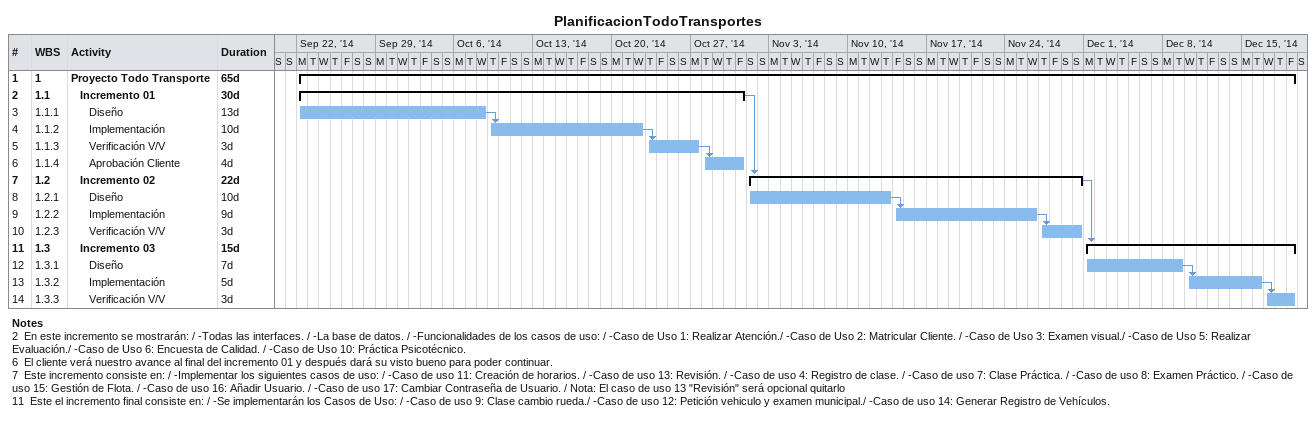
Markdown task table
PlanificacionTodoTransportes

| ID | WBS | Task | Duration | Start | Finish | Predecessors |
|---|---|---|---|---|---|---|
| 1 | 1 | **Proyecto Todo Transporte** | 65d | 2014-09-22 | 2014-12-19 |  |
| 2 | 1.1 | **Incremento 01** | 30d | 2014-09-22 | 2014-10-31 |  |
| 3 | 1.1.1 | Diseño | 13d | 2014-09-22 | 2014-10-08 |  |
| 4 | 1.1.2 | Implementación | 10d | 2014-10-09 | 2014-10-22 | 3 |
| 5 | 1.1.3 | Verificación V/V | 3d | 2014-10-23 | 2014-10-27 | 4 |
| 6 | 1.1.4 | Aprobación Cliente | 4d | 2014-10-28 | 2014-10-31 | 5 |
| 7 | 1.2 | **Incremento 02** | 22d | 2014-11-01 | 2014-11-30 | 2 |
| 8 | 1.2.1 | Diseño | 10d | 2014-11-01 | 2014-11-13 |  |
| 9 | 1.2.2 | Implementación | 9d | 2014-11-14 | 2014-11-26 | 8 |
| 10 | 1.2.3 | Verificación V/V | 3d | 2014-11-27 | 2014-11-30 | 9 |
| 11 | 1.3 | **Incremento 03** | 15d | 2014-12-01 | 2014-12-19 | 7 |
| 12 | 1.3.1 | Diseño | 7d | 2014-12-01 | 2014-12-09 |  |
| 13 | 1.3.2 | Implementación | 5d | 2014-12-10 | 2014-12-16 | 12 |
| 14 | 1.3.3 | Verificación V/V | 3d | 2014-12-17 | 2014-12-19 | 13 |

Notes
- 2: En este incremento se mostrarán: / -Todas las interfaces. / -La base de datos. / -Funcionalidades de los casos de uso: / -Caso de Uso 1: Realizar Atención./ -Caso de Uso 2: Matricular Cliente. / -Caso de Uso 3: Examen visual./ -Caso de Uso 5: Realizar Evaluación./ -Caso de Uso 6: Encuesta de Calidad. / -Caso de Uso 10: Práctica Psicotécnico.
- 6: El cliente verá nuestro avance al final del incremento 01 y después dará su visto bueno para poder continuar.
- 7: Este incremento consiste en: / -Implementar los siguientes casos de uso: / -Caso de uso 11: Creación de horarios. / -Caso de uso 13: Revisión. / -Caso de uso 4: Registro de clase. / -Caso de uso 7: Clase Práctica. / -Caso de uso 8: Examen Práctico. / -Caso de uso 15: Gestión de Flota. / -Caso de uso 16: Añadir Usuario. / -Caso de uso 17: Cambiar Contraseña de Usuario. / Nota: El caso de uso 13 "Revisión" será opcional quitarlo
- 11: Este el incremento final consiste en: / -Se implementarán los Casos de Uso: / -Caso de uso 9: Clase cambio rueda./ -Caso de uso 12: Petición vehiculo y examen municipal./ -Caso de uso 14: Generar Registro de Vehículos.
